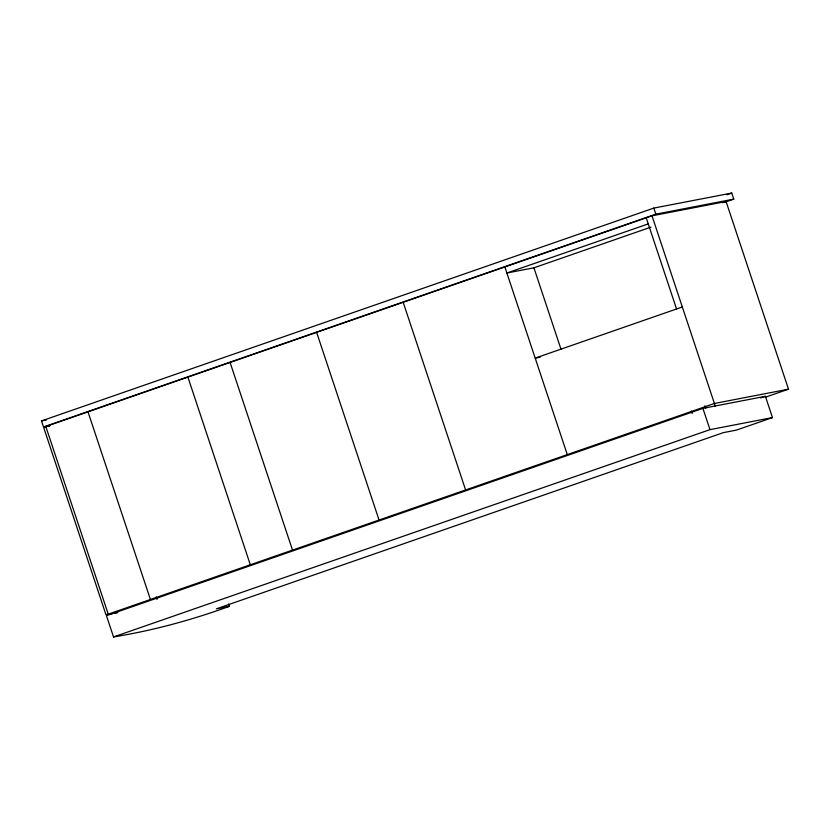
<?xml version="1.0" encoding="UTF-8"?>
<svg xmlns="http://www.w3.org/2000/svg" width="830" height="830" viewBox="0 0 830 830"><rect width="100%" height="100%" fill="white"/><g stroke="black" fill="none" stroke-linecap="round" stroke-linejoin="round"><path stroke-width="1.25" d="M117.725 612.633L105.95 614.657L41.5 420.914L653.812 208.091L731.749 193.058L733.772 199.127L725.202 202.105M49.842 425.904L43.523 426.994L655.835 214.171L733.772 199.127M45.453 426.62L651.996 215.81L726.074 201.514L788.5 389.177L765.343 397.217M726.852 194.76L731.749 193.058M648.251 223.893L506.891 273.018L533.918 267.81L650.896 227.15M722.422 202.779L726.074 201.514M682.322 306.976L535.194 358.114L540.112 357.17M229.402 606.336L216.371 608.847L723.387 432.627L736.418 430.116L772.481 417.583L765.395 396.304L702.906 408.37L106.458 615.673L113.534 636.942C153.166 630.51 191.709 620 229.402 606.336L228.613 603.97M760.591 397.975L765.395 396.304M113.534 636.942L709.982 429.639L772.481 417.583M41.5 420.914L46.532 419.949M43.523 426.994L49.261 425.883M788.5 389.177L714.423 403.473L108.242 614.159L45.816 426.495M113.669 613.163L117.476 612.436M653.812 208.091L655.835 214.171M651.996 215.81L715.377 406.378M646.228 217.813L676.554 308.988M704.909 405.787L705.718 408.246M702.906 408.37L709.982 429.639M691.369 411.016L692.178 413.465M533.918 267.81L561.007 349.254M504.868 266.949L567.295 454.612M403.173 302.286L465.599 489.949M316.635 332.374L379.061 520.037M230.086 362.451L292.513 550.114M187.891 377.111L250.318 564.774M156.206 596.936L157.015 599.385M88.001 411.836L150.427 599.499"/></g></svg>
